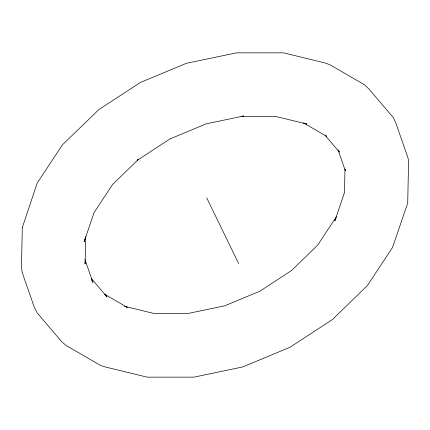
<?xml version="1.0" encoding="UTF-8"?>
<svg xmlns="http://www.w3.org/2000/svg" width="430" height="430" viewBox="0 0 430 430"><rect width="100%" height="100%" fill="white"/><g stroke="black" fill="none" stroke-linecap="round" stroke-linejoin="round"><path stroke-width="0.64" d="M344.978 169.049L344.5 192.489L334.852 220.918L336.389 216.752L317.754 245.052L291.69 270.427L259.978 291.142L224.782 305.794L188.496 313.384L153.591 313.389L124.399 306.289M126.044 306.966L127.237 307.348L104.442 294.131M304.542 123.109L306.875 124.028L275.899 116.492L241.182 116.498L243.864 115.96L206.33 123.808L169.92 138.965L137.122 160.395L138.525 159.234L112.601 184.475L94.057 212.624L84.167 241.762L85.683 236.656L85.129 264.02L84.914 262.085M303.344 122.851L326.628 136.348L325.273 135.02M105.587 295.636L107.011 296.883L91.461 278.635M325.155 135.396L339.394 152.102L338.845 150.892M91.692 280.054L92.918 282.402L84.925 259.462M206.755 197.897L238.645 263.568M338.012 149.764L345.371 170.871L345.301 169.576M22.29 227.653L21.5 266.562L22.14 272.362L34.411 307.595L37.163 312.884L61.657 341.624L65.93 345.365L100.577 365.452L105.361 366.983L147.157 377.153L194.005 377.142L242.713 366.957L289.96 347.289L332.524 319.479L367.51 285.418L392.531 247.433L407.715 203.084L408.5 164.265L408.188 158.428L395.923 123.227L393.461 117.782L368.956 89.021L364.893 85.027L330.165 64.892L325.499 63.054L283.537 52.847L236.505 52.858L186.362 63.323L140.325 82.485L98.852 109.585L62.323 144.942L37.206 183.072L22.29 227.653"/></g></svg>
